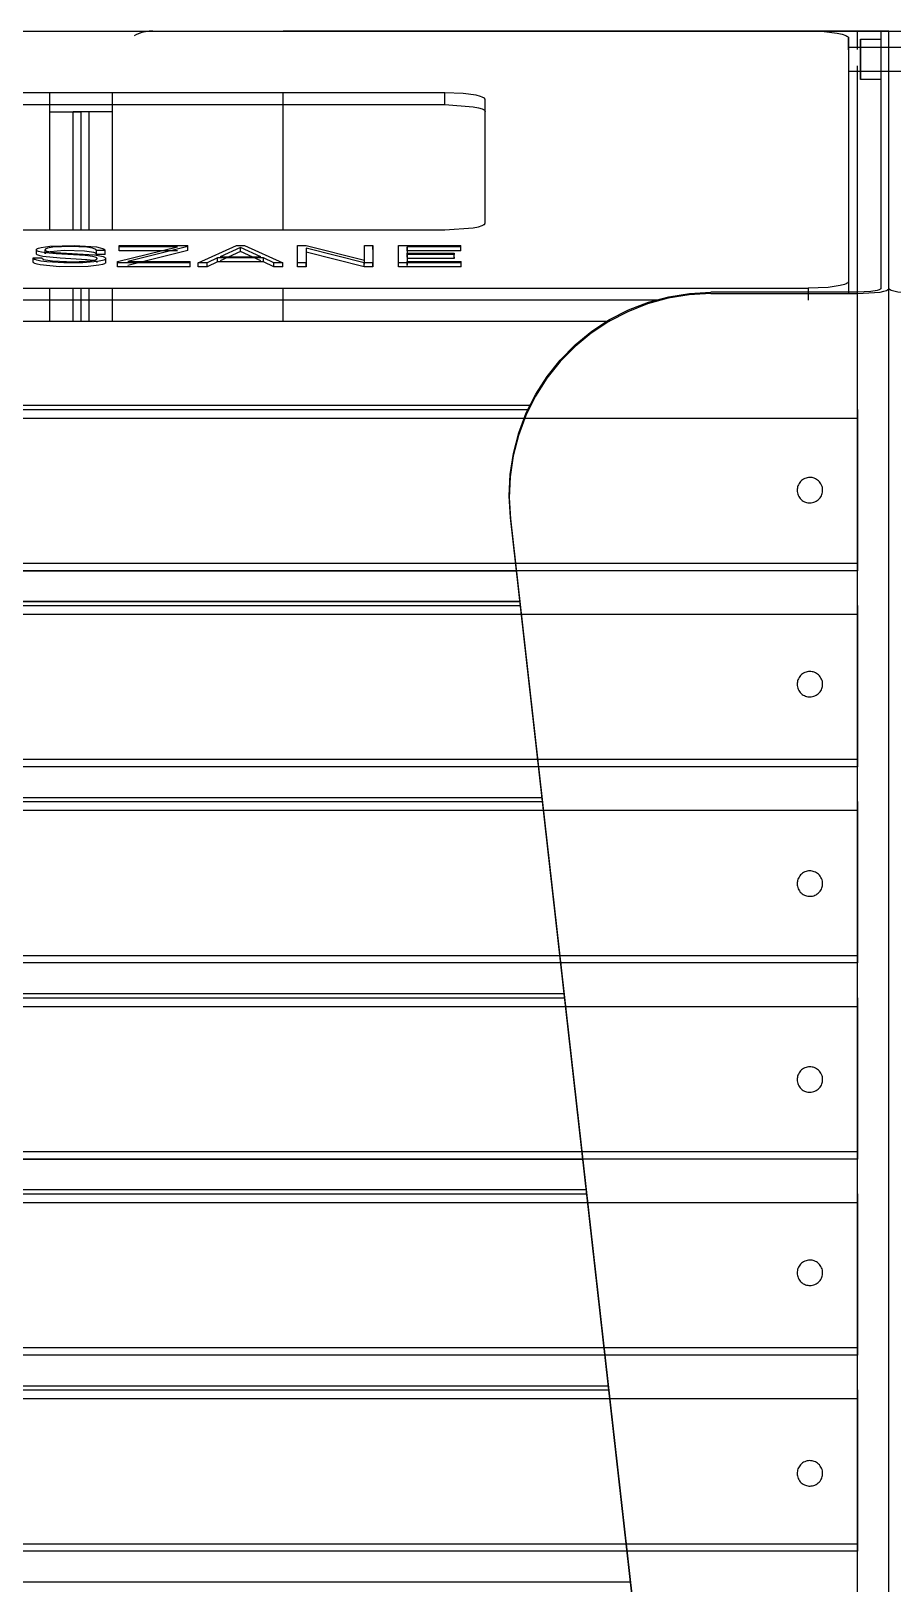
# Model space of a CAD drawing. Header units: millimetres. Extents: x 10366 to 28454, y 24552 to 29702.
# Drawn here: x 22722.1 to 22935.5, y 27901.2 to 28285.5 of the extents above; entities that cross this region are included whole.
import ezdxf

# ---------------------------------------------------------------- set-up
doc = ezdxf.new("R2010")
doc.units = ezdxf.units.MM
doc.header["$LTSCALE"] = 3
doc.layers.add('DomyÅ›lny', color=7, linetype='Continuous')

msp = doc.modelspace()

# ---------------------------------------------------------------- linework, layer by layer
at = {"layer": 'DomyÅ›lny'}
for p, q in [((22554.54, 28285.47), (22914.54, 28285.47)), ((22926.78, 28285.47), (22784.54, 28285.47)), ((22914.42, 28285.47), (22926.78, 28285.47)), ((22924.54, 28283.78), (22924.54, 28223.52)), ((22924.54, 28280.82), (22924.54, 28283.78)), ((22926.78, 28280.92), (22926.78, 28285.47)), ((22927.54, 28283.47), (22932.54, 28283.47)), ((22932.54, 28285.47), (22934.54, 28285.47)), ((22932.54, 28285.47), (22932.54, 28221.82)), ((22934.54, 28221.82), (22934.54, 28285.47)), ((22934.54, 28285.47), (22936.54, 28285.47)), ((22934.54, 28221.82), (22934.54, 28285.47)), ((22924.54, 28281.47), (22934.54, 28281.47)), ((22927.54, 28281.47), (22932.54, 28281.47)), ((22934.54, 28281.47), (22944.54, 28281.47)), ((22934.54, 28275.47), (22924.54, 28275.47)), ((22926.78, 28220.5), (22926.78, 28276.83)), ((22932.54, 28275.47), (22927.54, 28275.47)), ((22944.54, 28275.47), (22934.54, 28275.47)), ((22932.54, 28273.47), (22927.54, 28273.47)), ((22824.54, 28270.22), (22644.54, 28270.22)), ((22726.78, 28265.47), (22726.78, 28270.22)), ((22726.78, 28265.47), (22726.78, 28270.22)), ((22742.3, 28265.47), (22742.3, 28270.22)), ((22742.3, 28265.47), (22742.3, 28270.22)), ((22784.54, 28236.26), (22784.54, 28270.22)), ((22824.54, 28267.26), (22824.54, 28270.22)), ((22834.54, 28237.96), (22834.54, 28268.52)), ((22644.54, 28267.26), (22824.54, 28267.26)), ((22726.78, 28236.26), (22726.78, 28265.47)), ((22734.54, 28265.47), (22732.54, 28265.47)), ((22732.54, 28236.26), (22732.54, 28265.47)), ((22734.54, 28236.26), (22734.54, 28265.47)), ((22736.54, 28265.47), (22734.54, 28265.47)), ((22734.54, 28236.26), (22734.54, 28265.47)), ((22736.54, 28236.26), (22736.54, 28265.47)), ((22742.3, 28236.26), (22742.3, 28265.47)), ((22644.54, 28236.26), (22824.54, 28236.26)), ((22722.67, 28229.37), (22724.78, 28229.37)), ((22722.67, 28228.38), (22722.67, 28229.37)), ((22723.46, 28230.37), (22723.46, 28231.36)), ((22725.59, 28230.37), (22725.59, 28231.36)), ((22740.44, 28231.18), (22738.31, 28231.18)), ((22738.31, 28230.2), (22738.31, 28231.18)), ((22740.44, 28230.2), (22738.31, 28230.2)), ((22740.44, 28230.2), (22740.44, 28231.18)), ((22743.53, 28228.43), (22758.36, 28232.08)), ((22743.98, 28232.39), (22760.97, 28232.39)), ((22743.98, 28231.4), (22743.98, 28232.39)), ((22758.36, 28232.08), (22743.98, 28232.08)), ((22743.98, 28231.1), (22743.98, 28232.08)), ((22758.36, 28231.1), (22743.98, 28231.1)), ((22760.97, 28232.13), (22746.09, 28228.46)), ((22760.97, 28231.15), (22746.09, 28227.47)), ((22760.97, 28231.4), (22760.97, 28232.39)), ((22760.97, 28231.15), (22760.97, 28232.13)), ((22763.53, 28228.16), (22772.99, 28232.39)), ((22773.99, 28231.95), (22768.98, 28229.65)), ((22773.99, 28230.97), (22768.98, 28228.66)), ((22768.98, 28229.65), (22779, 28229.65)), ((22772.99, 28232.39), (22775, 28232.39)), ((22779, 28229.65), (22773.99, 28231.95)), ((22773.99, 28230.97), (22773.99, 28231.95)), ((22779, 28228.66), (22773.99, 28230.97)), ((22775, 28232.39), (22784.46, 28228.16)), ((22788.14, 28231.4), (22788.14, 28232.39)), ((22788.14, 28232.39), (22790.27, 28232.39)), ((22788.14, 28228.16), (22788.14, 28232.39)), ((22788.14, 28227.17), (22788.14, 28231.4)), ((22790.27, 28232.39), (22804.66, 28228.76)), ((22804.64, 28228.16), (22790.27, 28231.78)), ((22790.27, 28231.78), (22790.27, 28228.16)), ((22804.64, 28227.17), (22790.27, 28230.79)), ((22790.27, 28230.79), (22790.27, 28227.17)), ((22804.66, 28232.39), (22806.75, 28232.39)), ((22804.66, 28228.76), (22804.66, 28232.39)), ((22804.66, 28231.4), (22804.66, 28232.39)), ((22806.75, 28232.39), (22806.75, 28228.16)), ((22806.75, 28231.4), (22806.75, 28232.39)), ((22806.75, 28231.4), (22806.75, 28227.17)), ((22813.1, 28228.16), (22813.1, 28232.39)), ((22813.1, 28232.39), (22828.57, 28232.39)), ((22813.1, 28231.4), (22813.1, 28232.39)), ((22813.1, 28227.17), (22813.1, 28231.4)), ((22815.22, 28231.1), (22815.22, 28232.08)), ((22828.57, 28232.08), (22815.22, 28232.08)), ((22815.22, 28232.08), (22815.22, 28230.49)), ((22828.57, 28231.1), (22815.22, 28231.1)), ((22815.22, 28230.49), (22826.91, 28230.49)), ((22815.22, 28229.5), (22815.22, 28230.49)), ((22826.91, 28230.18), (22815.22, 28230.18)), ((22815.22, 28230.18), (22815.22, 28228.46)), ((22826.91, 28230.49), (22826.91, 28230.18)), ((22826.91, 28229.5), (22826.91, 28230.49)), ((22826.91, 28229.2), (22826.91, 28230.18)), ((22826.91, 28229.5), (22826.91, 28229.2)), ((22828.57, 28231.4), (22828.57, 28232.39)), ((22828.57, 28231.1), (22828.57, 28232.08)), ((22740.59, 28229.2), (22740.59, 28228.22)), ((22743.53, 28227.44), (22743.53, 28228.43)), ((22761.52, 28228.16), (22743.53, 28228.16)), ((22743.53, 28227.17), (22743.53, 28228.16)), ((22761.52, 28227.17), (22743.53, 28227.17)), ((22746.09, 28228.46), (22761.52, 28228.46)), ((22761.52, 28227.47), (22761.52, 28228.46)), ((22761.52, 28227.17), (22761.52, 28228.16)), ((22765.75, 28228.16), (22763.53, 28228.16)), ((22763.53, 28227.17), (22763.53, 28228.16)), ((22765.75, 28227.17), (22763.53, 28227.17)), ((22768.32, 28229.34), (22765.75, 28228.16)), ((22768.32, 28228.36), (22765.75, 28227.17)), ((22765.75, 28227.17), (22765.75, 28228.16)), ((22779.67, 28229.34), (22768.32, 28229.34)), ((22768.32, 28228.36), (22768.32, 28229.34)), ((22779.67, 28228.36), (22768.32, 28228.36)), ((22782.27, 28228.16), (22779.67, 28229.34)), ((22779.67, 28228.36), (22779.67, 28229.34)), ((22782.27, 28227.17), (22779.67, 28228.36)), ((22784.46, 28228.16), (22782.27, 28228.16)), ((22782.27, 28227.17), (22782.27, 28228.16)), ((22784.46, 28227.17), (22782.27, 28227.17)), ((22784.46, 28227.17), (22784.46, 28228.16)), ((22790.27, 28228.16), (22788.14, 28228.16)), ((22788.14, 28227.17), (22788.14, 28228.16)), ((22790.27, 28227.17), (22788.14, 28227.17)), ((22790.27, 28227.17), (22790.27, 28228.16)), ((22806.75, 28228.16), (22804.64, 28228.16)), ((22804.64, 28227.17), (22804.64, 28228.16)), ((22806.75, 28227.17), (22804.64, 28227.17)), ((22804.66, 28227.78), (22804.66, 28228.76)), ((22806.75, 28227.17), (22806.75, 28228.16)), ((22828.66, 28228.16), (22813.1, 28228.16)), ((22813.1, 28227.17), (22813.1, 28228.16)), ((22828.66, 28227.17), (22813.1, 28227.17)), ((22826.91, 28229.2), (22815.22, 28229.2)), ((22815.22, 28229.2), (22815.22, 28227.47)), ((22815.22, 28228.46), (22828.66, 28228.46)), ((22815.22, 28227.47), (22815.22, 28228.46)), ((22828.66, 28227.47), (22828.66, 28228.46)), ((22828.66, 28227.17), (22828.66, 28228.16)), ((22554.54, 28221.82), (22914.54, 28221.82)), ((22726.78, 28213.71), (22726.78, 28221.82)), ((22732.54, 28213.71), (22732.54, 28221.82)), ((22734.54, 28213.71), (22734.54, 28221.82)), ((22734.54, 28213.71), (22734.54, 28221.82)), ((22736.54, 28213.71), (22736.54, 28221.82)), ((22742.3, 28213.71), (22742.3, 28221.82)), ((22784.54, 28213.71), (22784.54, 28221.82)), ((22914.54, 28221.82), (22914.54, 28218.86)), ((22924.54, 28223.52), (22924.54, 28220.56)), ((22934.54, 27511.71), (22934.54, 28221.82)), ((22934.54, 27511.71), (22934.54, 28221.82)), ((22877.8, 28218.86), (22588.25, 28218.86)), ((22926.78, 28220.84), (22890.41, 28220.84)), ((22890.45, 28220.5), (22926.78, 28220.5)), ((22926.78, 27511.71), (22926.78, 28220.5)), ((22603.73, 28213.71), (22865.34, 28213.71)), ((22603.73, 28213.71), (22865.34, 28213.71)), ((22623.23, 28192.89), (22845.84, 28192.89)), ((22623.24, 28192.88), (22845.84, 28192.88)), ((22623.74, 28191.85), (22845.34, 28191.85)), ((22542.29, 28189.72), (22926.78, 28189.72)), ((22926.78, 28189.72), (22926.78, 28153.8)), ((22913.54, 27520.59), (22840.82, 28165.12)), ((22840.86, 28164.78), (22913.54, 27520.59)), ((22542.29, 28153.8), (22926.78, 28153.8)), ((22926.78, 28151.93), (22542.29, 28151.93)), ((22626.76, 28151.93), (22842.31, 28151.93)), ((22542.29, 28141.2), (22926.78, 28141.2)), ((22625.79, 28143.33), (22843.28, 28143.33)), ((22625.91, 28144.37), (22843.16, 28144.37)), ((22625.91, 28144.36), (22843.17, 28144.36)), ((22926.78, 28141.2), (22926.78, 28105.28)), ((22542.29, 28105.28), (22926.78, 28105.28)), ((22926.78, 28103.41), (22542.29, 28103.41)), ((22620.44, 28095.85), (22848.64, 28095.85)), ((22620.44, 28095.84), (22848.64, 28095.84)), ((22542.29, 28092.68), (22926.78, 28092.68)), ((22620.32, 28094.81), (22848.76, 28094.81)), ((22926.78, 28092.68), (22926.78, 28056.76)), ((22542.29, 28056.76), (22926.78, 28056.76)), ((22926.78, 28054.89), (22542.29, 28054.89)), ((22614.85, 28046.29), (22854.23, 28046.29)), ((22614.96, 28047.33), (22854.11, 28047.33)), ((22614.96, 28047.32), (22854.11, 28047.32)), ((22542.29, 28044.16), (22926.78, 28044.16)), ((22926.78, 28044.16), (22926.78, 28008.24)), ((22542.29, 28008.24), (22926.78, 28008.24)), ((22926.78, 28006.37), (22542.29, 28006.37)), ((22610.34, 28006.37), (22858.73, 28006.37)), ((22542.29, 27995.64), (22926.78, 27995.64)), ((22609.37, 27997.77), (22859.7, 27997.77)), ((22609.49, 27998.81), (22859.59, 27998.81)), ((22609.49, 27998.8), (22859.59, 27998.8)), ((22926.78, 27995.64), (22926.78, 27959.72)), ((22542.29, 27959.72), (22926.78, 27959.72)), ((22926.78, 27957.85), (22542.29, 27957.85)), ((22603.9, 27949.25), (22865.18, 27949.25)), ((22604.01, 27950.28), (22865.06, 27950.28)), ((22604.02, 27950.28), (22865.06, 27950.28)), ((22542.29, 27947.12), (22926.78, 27947.12)), ((22926.78, 27947.12), (22926.78, 27911.2)), ((22542.29, 27911.2), (22926.78, 27911.2)), ((22926.78, 27909.33), (22542.29, 27909.33)), ((22598.54, 27901.76), (22870.53, 27901.76)), ((22598.54, 27901.76), (22870.53, 27901.76))]:
    msp.add_line(p, q, dxfattribs=at)
for points in [[(22914.54, 28285.47, 0), (22918.49, 28285.33, 0), (22921.75, 28284.95, 0), (22922.96, 28284.69, 0), (22923.84, 28284.4, 0), (22924.15, 28284.24, 0), (22924.27, 28284.16, 0), (22924.37, 28284.08, 0), (22924.45, 28284.01, 0), (22924.48, 28283.97, 0), (22924.5, 28283.93, 0), (22924.52, 28283.89, 0), (22924.53, 28283.86, 0), (22924.54, 28283.82, 0), (22924.54, 28283.78, 0)], [(22934.54, 28285.47, 0), (22934.54, 28285.47, 0), (22934.54, 28285.47, 0), (22934.54, 28285.47, 0), (22934.54, 28285.47, 0), (22934.54, 28285.47, 0), (22934.54, 28285.47, 0), (22934.54, 28285.47, 0), (22934.54, 28285.47, 0), (22934.54, 28285.47, 0), (22934.53, 28285.47, 0), (22934.52, 28285.47, 0), (22934.48, 28285.47, 0), (22933.96, 28285.47, 0), (22931.57, 28285.47, 0), (22926.78, 28285.47, 0)], [(22926.78, 28285.47, 0), (22932.54, 28285.47, 0)], [(22932.54, 28283.47, 0), (22932.54, 28283.47, 0), (22932.54, 28283.47, 0), (22932.54, 28283.47, 0), (22932.54, 28283.47, 0), (22932.54, 28283.47, 0), (22932.54, 28283.47, 0), (22932.54, 28283.47, 0), (22932.54, 28283.47, 0), (22932.54, 28283.47, 0), (22932.54, 28283.47, 0), (22932.54, 28283.47, 0), (22932.54, 28283.46, 0), (22932.54, 28283.44, 0), (22932.54, 28283.33, 0), (22932.54, 28282.86, 0), (22932.54, 28278.59, 0), (22932.54, 28274.99, 0), (22932.54, 28273.84, 0), (22932.54, 28273.56, 0), (22932.54, 28273.49, 0), (22932.54, 28273.48, 0), (22932.54, 28273.47, 0), (22932.54, 28273.47, 0), (22932.54, 28273.47, 0), (22932.54, 28273.47, 0), (22932.54, 28273.47, 0), (22932.54, 28273.47, 0), (22932.54, 28273.47, 0), (22932.54, 28273.47, 0), (22932.54, 28273.47, 0), (22932.54, 28273.47, 0), (22932.54, 28273.47, 0), (22932.54, 28273.47, 0)], [(22934.54, 28285.47, 0), (22934.54, 28285.47, 0), (22934.54, 28285.47, 0), (22934.54, 28285.47, 0), (22934.54, 28285.47, 0), (22934.54, 28285.47, 0), (22934.54, 28285.47, 0), (22934.54, 28285.47, 0), (22934.54, 28285.47, 0), (22934.54, 28285.47, 0), (22934.54, 28285.47, 0), (22934.55, 28285.47, 0), (22934.6, 28285.47, 0), (22935.11, 28285.47, 0), (22937.5, 28285.47, 0), (22942.3, 28285.47, 0)], [(22927.54, 28281.47, 0), (22927.54, 28281.47, 0), (22927.54, 28281.47, 0), (22927.54, 28281.47, 0), (22927.54, 28281.47, 0), (22927.54, 28281.47, 0), (22927.54, 28281.47, 0), (22927.54, 28281.47, 0), (22927.54, 28281.47, 0), (22927.54, 28281.47, 0), (22927.54, 28281.47, 0), (22927.54, 28281.47, 0), (22927.54, 28281.45, 0), (22927.54, 28281.38, 0), (22927.54, 28281.1, 0), (22927.54, 28275.47, 0)], [(22834.54, 28268.52, 0), (22834.54, 28268.56, 0), (22834.53, 28268.6, 0), (22834.51, 28268.63, 0), (22834.5, 28268.67, 0), (22834.47, 28268.71, 0), (22834.45, 28268.75, 0), (22834.37, 28268.83, 0), (22834.27, 28268.91, 0), (22834.15, 28268.99, 0), (22833.84, 28269.15, 0), (22833.42, 28269.3, 0), (22832.3, 28269.59, 0), (22829.13, 28270.03, 0), (22824.54, 28270.22, 0)], [(22726.78, 28265.47, 0), (22734.54, 28265.47, 0)], [(22726.78, 28265.47, 0), (22732.54, 28265.47, 0)], [(22742.3, 28265.47, 0), (22734.54, 28265.47, 0)], [(22742.3, 28265.47, 0), (22736.54, 28265.47, 0)], [(22824.54, 28267.26, 0), (22831.61, 28266.76, 0), (22832.91, 28266.49, 0), (22833.84, 28266.19, 0), (22834.15, 28266.03, 0), (22834.27, 28265.95, 0), (22834.37, 28265.87, 0), (22834.45, 28265.79, 0), (22834.47, 28265.76, 0), (22834.5, 28265.72, 0), (22834.51, 28265.68, 0), (22834.53, 28265.64, 0), (22834.54, 28265.6, 0), (22834.54, 28265.56, 0)], [(22824.54, 28236.26, 0), (22831.61, 28236.76, 0), (22832.91, 28237.03, 0), (22833.84, 28237.34, 0), (22834.15, 28237.49, 0), (22834.27, 28237.57, 0), (22834.37, 28237.65, 0), (22834.45, 28237.73, 0), (22834.47, 28237.77, 0), (22834.5, 28237.81, 0), (22834.51, 28237.85, 0), (22834.53, 28237.89, 0), (22834.54, 28237.92, 0), (22834.54, 28237.96, 0)], [(22738.31, 28231.18, 0), (22738.31, 28231.2, 0), (22738.3, 28231.23, 0), (22738.3, 28231.25, 0), (22738.29, 28231.27, 0), (22738.28, 28231.29, 0), (22738.25, 28231.33, 0), (22738.21, 28231.38, 0), (22738.17, 28231.42, 0), (22738.11, 28231.46, 0), (22737.97, 28231.53, 0), (22737.79, 28231.6, 0), (22737.32, 28231.74, 0), (22735.94, 28231.96, 0), (22731.86, 28232.14, 0), (22727.56, 28231.96, 0), (22726.24, 28231.74, 0), (22726.02, 28231.68, 0), (22725.84, 28231.61, 0), (22725.71, 28231.54, 0), (22725.66, 28231.5, 0), (22725.63, 28231.47, 0), (22725.61, 28231.45, 0), (22725.6, 28231.43, 0), (22725.59, 28231.41, 0), (22725.59, 28231.39, 0), (22725.59, 28231.37, 0), (22725.59, 28231.35, 0), (22725.59, 28231.33, 0), (22725.6, 28231.31, 0), (22725.6, 28231.29, 0), (22725.62, 28231.27, 0), (22725.63, 28231.25, 0), (22725.65, 28231.24, 0), (22725.69, 28231.2, 0), (22725.74, 28231.17, 0), (22725.88, 28231.1, 0), (22726.07, 28231.04, 0), (22726.57, 28230.92, 0), (22728.14, 28230.72, 0), (22737.83, 28230.07, 0), (22739.12, 28229.88, 0), (22740.01, 28229.66, 0), (22740.31, 28229.54, 0), (22740.42, 28229.47, 0), (22740.5, 28229.4, 0), (22740.53, 28229.37, 0), (22740.55, 28229.33, 0), (22740.57, 28229.29, 0), (22740.59, 28229.26, 0), (22740.59, 28229.22, 0), (22740.59, 28229.2, 0), (22740.59, 28229.18, 0), (22740.59, 28229.16, 0), (22740.58, 28229.14, 0), (22740.58, 28229.12, 0), (22740.56, 28229.08, 0), (22740.53, 28229.04, 0), (22740.49, 28229, 0), (22740.44, 28228.96, 0), (22740.33, 28228.89, 0), (22740.18, 28228.82, 0), (22739.79, 28228.69, 0), (22738.61, 28228.45, 0), (22734.98, 28228.15, 0), (22730.25, 28228.12, 0), (22726.06, 28228.35, 0), (22724.59, 28228.54, 0), (22723.53, 28228.78, 0), (22723.15, 28228.92, 0), (22723, 28228.99, 0), (22722.88, 28229.06, 0), (22722.79, 28229.13, 0), (22722.75, 28229.17, 0), (22722.72, 28229.21, 0), (22722.7, 28229.25, 0), (22722.68, 28229.29, 0), (22722.67, 28229.32, 0), (22722.67, 28229.37, 0)], [(22738.46, 28229.2, 0), (22738.46, 28229.22, 0), (22738.46, 28229.24, 0), (22738.45, 28229.27, 0), (22738.44, 28229.29, 0), (22738.42, 28229.31, 0), (22738.4, 28229.34, 0), (22738.35, 28229.38, 0), (22738.29, 28229.42, 0), (22738.21, 28229.46, 0), (22738.01, 28229.54, 0), (22737.45, 28229.68, 0), (22735.51, 28229.91, 0), (22728.33, 28230.33, 0), (22725.78, 28230.57, 0), (22724.74, 28230.74, 0), (22724.01, 28230.93, 0), (22723.76, 28231.03, 0), (22723.66, 28231.09, 0), (22723.58, 28231.14, 0), (22723.52, 28231.2, 0), (22723.5, 28231.23, 0), (22723.48, 28231.26, 0), (22723.47, 28231.29, 0), (22723.46, 28231.32, 0), (22723.46, 28231.35, 0), (22723.46, 28231.38, 0), (22723.46, 28231.41, 0), (22723.47, 28231.43, 0), (22723.49, 28231.46, 0), (22723.51, 28231.49, 0), (22723.53, 28231.52, 0), (22723.58, 28231.57, 0), (22723.66, 28231.62, 0), (22723.75, 28231.67, 0), (22723.98, 28231.77, 0), (22724.65, 28231.95, 0), (22726.77, 28232.25, 0), (22732.88, 28232.44, 0), (22738.31, 28232.05, 0), (22739.22, 28231.87, 0), (22739.9, 28231.65, 0), (22740.13, 28231.54, 0), (22740.23, 28231.49, 0), (22740.3, 28231.43, 0), (22740.36, 28231.37, 0), (22740.39, 28231.34, 0), (22740.4, 28231.31, 0), (22740.42, 28231.28, 0), (22740.43, 28231.24, 0), (22740.44, 28231.21, 0), (22740.44, 28231.18, 0)], [(22738.46, 28228.21, 0), (22738.46, 28228.23, 0), (22738.46, 28228.26, 0), (22738.45, 28228.28, 0), (22738.44, 28228.3, 0), (22738.43, 28228.32, 0), (22738.41, 28228.34, 0), (22738.37, 28228.38, 0), (22738.31, 28228.42, 0), (22738.24, 28228.46, 0), (22738.07, 28228.54, 0), (22737.59, 28228.67, 0), (22735.95, 28228.89, 0), (22729.36, 28229.28, 0), (22725.07, 28229.69, 0), (22724.37, 28229.84, 0), (22723.86, 28230, 0), (22723.68, 28230.09, 0), (22723.61, 28230.13, 0), (22723.56, 28230.18, 0), (22723.51, 28230.23, 0), (22723.5, 28230.25, 0), (22723.48, 28230.27, 0), (22723.47, 28230.3, 0), (22723.46, 28230.32, 0), (22723.46, 28230.35, 0), (22723.46, 28230.37, 0)], [(22724.78, 28229.37, 0), (22724.78, 28229.34, 0), (22724.79, 28229.31, 0), (22724.79, 28229.29, 0), (22724.81, 28229.26, 0), (22724.82, 28229.24, 0), (22724.84, 28229.21, 0), (22724.89, 28229.17, 0), (22724.95, 28229.12, 0), (22725.02, 28229.08, 0), (22725.21, 28228.99, 0), (22725.74, 28228.83, 0), (22727.44, 28228.58, 0), (22732.64, 28228.4, 0), (22736.89, 28228.64, 0), (22737.58, 28228.76, 0), (22738.07, 28228.89, 0), (22738.24, 28228.96, 0), (22738.31, 28229, 0), (22738.37, 28229.03, 0), (22738.41, 28229.07, 0), (22738.43, 28229.09, 0), (22738.44, 28229.11, 0), (22738.45, 28229.13, 0), (22738.46, 28229.15, 0), (22738.46, 28229.18, 0), (22738.46, 28229.2, 0)], [(22738.31, 28230.2, 0), (22738.31, 28230.22, 0), (22738.3, 28230.25, 0), (22738.3, 28230.27, 0), (22738.28, 28230.3, 0), (22738.27, 28230.32, 0), (22738.25, 28230.35, 0), (22738.21, 28230.39, 0), (22738.15, 28230.44, 0), (22738.09, 28230.48, 0), (22737.91, 28230.57, 0), (22737.69, 28230.65, 0), (22737.1, 28230.8, 0), (22735.37, 28231.03, 0), (22730.31, 28231.14, 0), (22726.84, 28230.87, 0), (22726.29, 28230.77, 0), (22725.9, 28230.65, 0), (22725.76, 28230.58, 0), (22725.71, 28230.55, 0), (22725.66, 28230.52, 0), (22725.63, 28230.48, 0), (22725.62, 28230.46, 0), (22725.61, 28230.45, 0), (22725.6, 28230.43, 0), (22725.59, 28230.41, 0), (22725.59, 28230.39, 0), (22725.59, 28230.37, 0)], [(22740.59, 28228.22, 0), (22740.59, 28228.18, 0), (22740.58, 28228.15, 0), (22740.57, 28228.12, 0), (22740.55, 28228.09, 0), (22740.53, 28228.06, 0), (22740.5, 28228.03, 0), (22740.43, 28227.97, 0), (22740.34, 28227.91, 0), (22740.1, 28227.8, 0), (22739.79, 28227.7, 0), (22738.91, 28227.51, 0), (22736.31, 28227.23, 0), (22729.18, 28227.16, 0), (22724.36, 28227.6, 0), (22723.62, 28227.77, 0), (22723.09, 28227.96, 0), (22722.91, 28228.06, 0), (22722.83, 28228.11, 0), (22722.77, 28228.16, 0), (22722.73, 28228.21, 0), (22722.71, 28228.24, 0), (22722.69, 28228.27, 0), (22722.68, 28228.3, 0), (22722.67, 28228.32, 0), (22722.67, 28228.35, 0), (22722.67, 28228.38, 0)], [(22924.54, 28223.52, 0), (22924.53, 28223.47, 0), (22924.52, 28223.43, 0), (22924.51, 28223.39, 0), (22924.48, 28223.34, 0), (22924.45, 28223.3, 0), (22924.42, 28223.26, 0), (22924.33, 28223.17, 0), (22924.22, 28223.09, 0), (22923.91, 28222.93, 0), (22923.52, 28222.77, 0), (22922.47, 28222.48, 0), (22919.53, 28222.05, 0), (22914.54, 28221.82, 0)], [(22926.78, 28220.5, 0), (22932.34, 28220.9, 0), (22933.28, 28221.1, 0), (22933.97, 28221.32, 0), (22934.22, 28221.44, 0), (22934.32, 28221.51, 0), (22934.39, 28221.57, 0), (22934.46, 28221.63, 0), (22934.48, 28221.66, 0), (22934.5, 28221.69, 0), (22934.52, 28221.72, 0), (22934.53, 28221.76, 0), (22934.54, 28221.79, 0), (22934.54, 28221.82, 0)], [(22932.54, 28221.82, 0), (22932.54, 28221.8, 0), (22932.53, 28221.77, 0), (22932.52, 28221.75, 0), (22932.51, 28221.72, 0), (22932.49, 28221.69, 0), (22932.44, 28221.64, 0), (22932.39, 28221.6, 0), (22932.31, 28221.55, 0), (22932.12, 28221.46, 0), (22931.6, 28221.28, 0), (22930.03, 28221.01, 0), (22926.78, 28220.84, 0)], [(22942.3, 28220.5, 0), (22936.73, 28220.9, 0), (22935.79, 28221.1, 0), (22935.1, 28221.32, 0), (22934.86, 28221.44, 0), (22934.76, 28221.51, 0), (22934.68, 28221.57, 0), (22934.62, 28221.63, 0), (22934.59, 28221.66, 0), (22934.57, 28221.69, 0), (22934.56, 28221.72, 0), (22934.55, 28221.76, 0), (22934.54, 28221.79, 0), (22934.54, 28221.82, 0)], [(22840.82, 28165.12, 0), (22840.51, 28170.45, 0), (22840.75, 28175.74, 0), (22841.55, 28180.98, 0), (22842.89, 28186.06, 0), (22844.74, 28190.97, 0), (22847.08, 28195.62, 0), (22849.89, 28200.01, 0), (22853.13, 28204.07, 0), (22856.85, 28207.83, 0), (22860.96, 28211.2, 0), (22865.38, 28214.09, 0), (22870.08, 28216.5, 0), (22874.97, 28218.39, 0), (22880.02, 28219.74, 0), (22885.17, 28220.56, 0), (22890.41, 28220.84, 0)], [(22890.45, 28220.5, 0), (22885.11, 28220.21, 0), (22879.87, 28219.36, 0), (22874.75, 28217.96, 0), (22869.85, 28216.04, 0), (22865.19, 28213.62, 0), (22860.84, 28210.75, 0), (22856.82, 28207.43, 0), (22853.17, 28203.73, 0), (22849.87, 28199.59, 0), (22847.02, 28195.11, 0), (22844.67, 28190.38, 0), (22842.84, 28185.44, 0), (22841.54, 28180.37, 0), (22840.77, 28175.21, 0), (22840.55, 28170.01, 0), (22840.86, 28164.78, 0)], [(22926.78, 28191.85, 0), (22926.78, 28191.82, 0), (22926.78, 28191.72, 0), (22926.78, 28191.29, 0), (22926.78, 28189.72, 0)], [(22926.78, 28153.8, 0), (22926.78, 28152.41, 0), (22926.78, 28152.03, 0), (22926.78, 28151.94, 0), (22926.78, 28151.93, 0), (22926.78, 28151.93, 0), (22926.78, 28151.93, 0), (22926.78, 28151.93, 0), (22926.78, 28151.93, 0), (22926.78, 28151.93, 0), (22926.78, 28151.93, 0), (22926.78, 28151.93, 0), (22926.78, 28151.93, 0), (22926.78, 28151.93, 0), (22926.78, 28151.93, 0), (22926.78, 28151.93, 0), (22926.78, 28151.93, 0), (22926.78, 28151.93, 0), (22926.78, 28151.93, 0), (22926.78, 28151.93, 0), (22926.78, 28151.93, 0), (22926.78, 28151.93, 0), (22926.78, 28151.93, 0)], [(22926.78, 28143.33, 0), (22926.78, 28143.3, 0), (22926.78, 28143.2, 0), (22926.78, 28142.77, 0), (22926.78, 28141.2, 0)], [(22926.78, 28105.28, 0), (22926.78, 28103.89, 0), (22926.78, 28103.51, 0), (22926.78, 28103.42, 0), (22926.78, 28103.41, 0), (22926.78, 28103.41, 0), (22926.78, 28103.41, 0), (22926.78, 28103.41, 0), (22926.78, 28103.41, 0), (22926.78, 28103.41, 0), (22926.78, 28103.41, 0), (22926.78, 28103.41, 0), (22926.78, 28103.41, 0), (22926.78, 28103.41, 0), (22926.78, 28103.41, 0), (22926.78, 28103.41, 0), (22926.78, 28103.41, 0), (22926.78, 28103.41, 0), (22926.78, 28103.41, 0), (22926.78, 28103.41, 0), (22926.78, 28103.41, 0), (22926.78, 28103.41, 0), (22926.78, 28103.41, 0)], [(22926.78, 28094.81, 0), (22926.78, 28094.78, 0), (22926.78, 28094.68, 0), (22926.78, 28094.25, 0), (22926.78, 28092.68, 0)], [(22926.78, 28056.76, 0), (22926.78, 28055.37, 0), (22926.78, 28054.99, 0), (22926.78, 28054.9, 0), (22926.78, 28054.89, 0), (22926.78, 28054.89, 0), (22926.78, 28054.89, 0), (22926.78, 28054.89, 0), (22926.78, 28054.89, 0), (22926.78, 28054.89, 0), (22926.78, 28054.89, 0), (22926.78, 28054.89, 0), (22926.78, 28054.89, 0), (22926.78, 28054.89, 0), (22926.78, 28054.89, 0), (22926.78, 28054.89, 0), (22926.78, 28054.89, 0), (22926.78, 28054.89, 0), (22926.78, 28054.89, 0), (22926.78, 28054.89, 0), (22926.78, 28054.89, 0), (22926.78, 28054.89, 0), (22926.78, 28054.89, 0)], [(22926.78, 28046.29, 0), (22926.78, 28046.26, 0), (22926.78, 28046.16, 0), (22926.78, 28045.73, 0), (22926.78, 28044.16, 0)], [(22926.78, 28008.24, 0), (22926.78, 28006.85, 0), (22926.78, 28006.47, 0), (22926.78, 28006.38, 0), (22926.78, 28006.37, 0), (22926.78, 28006.37, 0), (22926.78, 28006.37, 0), (22926.78, 28006.37, 0), (22926.78, 28006.37, 0), (22926.78, 28006.37, 0), (22926.78, 28006.37, 0), (22926.78, 28006.37, 0), (22926.78, 28006.37, 0), (22926.78, 28006.37, 0), (22926.78, 28006.37, 0), (22926.78, 28006.37, 0), (22926.78, 28006.37, 0), (22926.78, 28006.37, 0), (22926.78, 28006.37, 0), (22926.78, 28006.37, 0), (22926.78, 28006.37, 0), (22926.78, 28006.37, 0), (22926.78, 28006.37, 0)], [(22926.78, 27997.77, 0), (22926.78, 27997.74, 0), (22926.78, 27997.64, 0), (22926.78, 27997.21, 0), (22926.78, 27995.64, 0)], [(22926.78, 27959.72, 0), (22926.78, 27958.33, 0), (22926.78, 27957.95, 0), (22926.78, 27957.86, 0), (22926.78, 27957.85, 0), (22926.78, 27957.85, 0), (22926.78, 27957.85, 0), (22926.78, 27957.85, 0), (22926.78, 27957.85, 0), (22926.78, 27957.85, 0), (22926.78, 27957.85, 0), (22926.78, 27957.85, 0), (22926.78, 27957.85, 0), (22926.78, 27957.85, 0), (22926.78, 27957.85, 0), (22926.78, 27957.85, 0), (22926.78, 27957.85, 0), (22926.78, 27957.85, 0), (22926.78, 27957.85, 0), (22926.78, 27957.85, 0), (22926.78, 27957.85, 0), (22926.78, 27957.85, 0), (22926.78, 27957.85, 0)], [(22926.78, 27949.25, 0), (22926.78, 27949.22, 0), (22926.78, 27949.12, 0), (22926.78, 27948.69, 0), (22926.78, 27947.12, 0)], [(22926.78, 27911.2, 0), (22926.78, 27909.81, 0), (22926.78, 27909.43, 0), (22926.78, 27909.34, 0), (22926.78, 27909.33, 0), (22926.78, 27909.33, 0), (22926.78, 27909.33, 0), (22926.78, 27909.33, 0), (22926.78, 27909.33, 0), (22926.78, 27909.33, 0), (22926.78, 27909.33, 0), (22926.78, 27909.33, 0), (22926.78, 27909.33, 0), (22926.78, 27909.33, 0), (22926.78, 27909.33, 0), (22926.78, 27909.33, 0), (22926.78, 27909.33, 0), (22926.78, 27909.33, 0), (22926.78, 27909.33, 0), (22926.78, 27909.33, 0), (22926.78, 27909.33, 0), (22926.78, 27909.33, 0), (22926.78, 27909.33, 0)]]:
    msp.add_polyline3d(points, dxfattribs=at)
for points in [[(22927.54, 28278.47, 0), (22927.54, 28283.47, 0), (22927.54, 28278.47, 0), (22927.54, 28273.47, 0)], [(22918.07, 28171.34, 0), (22918.11, 28171.62, 0), (22918.12, 28171.91, 0), (22918.1, 28172.21, 0), (22918.05, 28172.51, 0), (22917.97, 28172.82, 0), (22917.86, 28173.12, 0), (22917.71, 28173.41, 0), (22917.54, 28173.68, 0), (22917.34, 28173.94, 0), (22917.11, 28174.17, 0), (22916.87, 28174.38, 0), (22916.61, 28174.55, 0), (22916.33, 28174.7, 0), (22916.06, 28174.82, 0), (22915.78, 28174.91, 0), (22915.5, 28174.97, 0), (22915.22, 28175, 0), (22914.93, 28175.01, 0), (22914.63, 28174.99, 0), (22914.32, 28174.94, 0), (22914.01, 28174.86, 0), (22913.71, 28174.75, 0), (22913.42, 28174.61, 0), (22913.15, 28174.43, 0), (22912.89, 28174.23, 0), (22912.66, 28174.01, 0), (22912.45, 28173.76, 0), (22912.28, 28173.5, 0), (22912.13, 28173.23, 0), (22912.01, 28172.95, 0), (22911.92, 28172.67, 0), (22911.86, 28172.4, 0), (22911.83, 28172.12, 0), (22911.82, 28171.82, 0), (22911.84, 28171.52, 0), (22911.89, 28171.22, 0), (22911.97, 28170.92, 0), (22912.08, 28170.62, 0), (22912.22, 28170.33, 0), (22912.4, 28170.05, 0), (22912.6, 28169.8, 0), (22912.82, 28169.56, 0), (22913.07, 28169.36, 0), (22913.33, 28169.18, 0), (22913.6, 28169.03, 0), (22913.88, 28168.92, 0), (22914.16, 28168.83, 0), (22914.44, 28168.77, 0), (22914.72, 28168.73, 0), (22915.01, 28168.72, 0), (22915.31, 28168.74, 0), (22915.62, 28168.79, 0), (22915.92, 28168.87, 0), (22916.22, 28168.98, 0), (22916.51, 28169.13, 0), (22916.79, 28169.3, 0), (22917.04, 28169.5, 0), (22917.28, 28169.73, 0), (22917.48, 28169.97, 0), (22917.66, 28170.23, 0), (22917.81, 28170.5, 0), (22917.92, 28170.78, 0), (22918.01, 28171.06, 0)], [(22918.07, 28123.33, 0), (22918.11, 28123.61, 0), (22918.12, 28123.91, 0), (22918.1, 28124.21, 0), (22918.05, 28124.51, 0), (22917.97, 28124.82, 0), (22917.86, 28125.11, 0), (22917.71, 28125.4, 0), (22917.54, 28125.68, 0), (22917.34, 28125.93, 0), (22917.11, 28126.17, 0), (22916.87, 28126.37, 0), (22916.61, 28126.55, 0), (22916.33, 28126.7, 0), (22916.06, 28126.81, 0), (22915.78, 28126.9, 0), (22915.5, 28126.96, 0), (22915.22, 28127, 0), (22914.93, 28127.01, 0), (22914.63, 28126.99, 0), (22914.32, 28126.94, 0), (22914.01, 28126.86, 0), (22913.71, 28126.75, 0), (22913.42, 28126.6, 0), (22913.15, 28126.43, 0), (22912.89, 28126.23, 0), (22912.66, 28126, 0), (22912.45, 28125.76, 0), (22912.28, 28125.5, 0), (22912.13, 28125.23, 0), (22912.01, 28124.95, 0), (22911.92, 28124.67, 0), (22911.86, 28124.39, 0), (22911.83, 28124.11, 0), (22911.82, 28123.82, 0), (22911.84, 28123.52, 0), (22911.89, 28123.22, 0), (22911.97, 28122.91, 0), (22912.08, 28122.61, 0), (22912.22, 28122.32, 0), (22912.4, 28122.05, 0), (22912.6, 28121.79, 0), (22912.82, 28121.56, 0), (22913.07, 28121.35, 0), (22913.33, 28121.18, 0), (22913.6, 28121.03, 0), (22913.88, 28120.91, 0), (22914.16, 28120.83, 0), (22914.44, 28120.77, 0), (22914.72, 28120.73, 0), (22915.01, 28120.72, 0), (22915.31, 28120.74, 0), (22915.62, 28120.79, 0), (22915.92, 28120.87, 0), (22916.22, 28120.98, 0), (22916.51, 28121.12, 0), (22916.79, 28121.3, 0), (22917.04, 28121.5, 0), (22917.28, 28121.72, 0), (22917.48, 28121.97, 0), (22917.66, 28122.23, 0), (22917.81, 28122.5, 0), (22917.92, 28122.78, 0), (22918.01, 28123.06, 0)], [(22918.07, 28074, 0), (22918.11, 28074.28, 0), (22918.12, 28074.57, 0), (22918.1, 28074.87, 0), (22918.05, 28075.17, 0), (22917.97, 28075.48, 0), (22917.86, 28075.78, 0), (22917.71, 28076.07, 0), (22917.54, 28076.34, 0), (22917.34, 28076.6, 0), (22917.11, 28076.83, 0), (22916.87, 28077.03, 0), (22916.61, 28077.21, 0), (22916.33, 28077.36, 0), (22916.06, 28077.48, 0), (22915.78, 28077.56, 0), (22915.5, 28077.62, 0), (22915.22, 28077.66, 0), (22914.93, 28077.67, 0), (22914.63, 28077.65, 0), (22914.32, 28077.6, 0), (22914.01, 28077.52, 0), (22913.71, 28077.41, 0), (22913.42, 28077.27, 0), (22913.15, 28077.09, 0), (22912.89, 28076.89, 0), (22912.66, 28076.67, 0), (22912.45, 28076.42, 0), (22912.28, 28076.16, 0), (22912.13, 28075.89, 0), (22912.01, 28075.61, 0), (22911.92, 28075.33, 0), (22911.86, 28075.06, 0), (22911.83, 28074.78, 0), (22911.82, 28074.48, 0), (22911.84, 28074.18, 0), (22911.89, 28073.88, 0), (22911.97, 28073.57, 0), (22912.08, 28073.27, 0), (22912.22, 28072.98, 0), (22912.4, 28072.71, 0), (22912.6, 28072.45, 0), (22912.82, 28072.22, 0), (22913.07, 28072.02, 0), (22913.33, 28071.84, 0), (22913.6, 28071.69, 0), (22913.88, 28071.58, 0), (22914.16, 28071.49, 0), (22914.44, 28071.43, 0), (22914.72, 28071.39, 0), (22915.01, 28071.38, 0), (22915.31, 28071.4, 0), (22915.62, 28071.45, 0), (22915.92, 28071.53, 0), (22916.22, 28071.64, 0), (22916.51, 28071.79, 0), (22916.79, 28071.96, 0), (22917.04, 28072.16, 0), (22917.28, 28072.39, 0), (22917.48, 28072.63, 0), (22917.66, 28072.89, 0), (22917.81, 28073.16, 0), (22917.92, 28073.44, 0), (22918.01, 28073.72, 0)], [(22918.07, 28025.52, 0), (22918.11, 28025.8, 0), (22918.12, 28026.09, 0), (22918.1, 28026.39, 0), (22918.05, 28026.69, 0), (22917.97, 28027, 0), (22917.86, 28027.3, 0), (22917.71, 28027.59, 0), (22917.54, 28027.86, 0), (22917.34, 28028.12, 0), (22917.11, 28028.35, 0), (22916.87, 28028.56, 0), (22916.61, 28028.73, 0), (22916.33, 28028.88, 0), (22916.06, 28029, 0), (22915.78, 28029.09, 0), (22915.5, 28029.15, 0), (22915.22, 28029.18, 0), (22914.93, 28029.19, 0), (22914.63, 28029.17, 0), (22914.32, 28029.12, 0), (22914.01, 28029.04, 0), (22913.71, 28028.93, 0), (22913.42, 28028.79, 0), (22913.15, 28028.61, 0), (22912.89, 28028.41, 0), (22912.66, 28028.19, 0), (22912.45, 28027.94, 0), (22912.28, 28027.68, 0), (22912.13, 28027.41, 0), (22912.01, 28027.13, 0), (22911.92, 28026.85, 0), (22911.86, 28026.58, 0), (22911.83, 28026.3, 0), (22911.82, 28026.01, 0), (22911.84, 28025.7, 0), (22911.89, 28025.4, 0), (22911.97, 28025.1, 0), (22912.08, 28024.8, 0), (22912.22, 28024.51, 0), (22912.4, 28024.23, 0), (22912.6, 28023.98, 0), (22912.82, 28023.74, 0), (22913.07, 28023.54, 0), (22913.33, 28023.36, 0), (22913.6, 28023.21, 0), (22913.88, 28023.1, 0), (22914.16, 28023.01, 0), (22914.44, 28022.95, 0), (22914.72, 28022.91, 0), (22915.01, 28022.9, 0), (22915.31, 28022.92, 0), (22915.62, 28022.97, 0), (22915.92, 28023.05, 0), (22916.22, 28023.16, 0), (22916.51, 28023.31, 0), (22916.79, 28023.48, 0), (22917.04, 28023.68, 0), (22917.28, 28023.91, 0), (22917.48, 28024.15, 0), (22917.66, 28024.41, 0), (22917.81, 28024.68, 0), (22917.92, 28024.96, 0), (22918.01, 28025.24, 0)], [(22918.07, 27977.7, 0), (22918.11, 27977.98, 0), (22918.12, 27978.27, 0), (22918.1, 27978.57, 0), (22918.05, 27978.88, 0), (22917.97, 27979.18, 0), (22917.86, 27979.48, 0), (22917.71, 27979.77, 0), (22917.54, 27980.05, 0), (22917.34, 27980.3, 0), (22917.11, 27980.53, 0), (22916.87, 27980.74, 0), (22916.61, 27980.92, 0), (22916.33, 27981.06, 0), (22916.06, 27981.18, 0), (22915.78, 27981.27, 0), (22915.5, 27981.33, 0), (22915.22, 27981.36, 0), (22914.93, 27981.37, 0), (22914.63, 27981.35, 0), (22914.32, 27981.31, 0), (22914.01, 27981.23, 0), (22913.71, 27981.11, 0), (22913.42, 27980.97, 0), (22913.15, 27980.8, 0), (22912.89, 27980.59, 0), (22912.66, 27980.37, 0), (22912.45, 27980.12, 0), (22912.28, 27979.86, 0), (22912.13, 27979.59, 0), (22912.01, 27979.32, 0), (22911.92, 27979.04, 0), (22911.86, 27978.76, 0), (22911.83, 27978.48, 0), (22911.82, 27978.19, 0), (22911.84, 27977.89, 0), (22911.89, 27977.58, 0), (22911.97, 27977.28, 0), (22912.08, 27976.98, 0), (22912.22, 27976.69, 0), (22912.4, 27976.41, 0), (22912.6, 27976.16, 0), (22912.82, 27975.93, 0), (22913.07, 27975.72, 0), (22913.33, 27975.54, 0), (22913.6, 27975.4, 0), (22913.88, 27975.28, 0), (22914.16, 27975.19, 0), (22914.44, 27975.13, 0), (22914.72, 27975.1, 0), (22915.01, 27975.09, 0), (22915.31, 27975.11, 0), (22915.62, 27975.15, 0), (22915.92, 27975.23, 0), (22916.22, 27975.35, 0), (22916.51, 27975.49, 0), (22916.79, 27975.66, 0), (22917.04, 27975.87, 0), (22917.28, 27976.09, 0), (22917.48, 27976.34, 0), (22917.66, 27976.6, 0), (22917.81, 27976.87, 0), (22917.92, 27977.14, 0), (22918.01, 27977.42, 0)], [(22918.07, 27928.07, 0), (22918.11, 27928.35, 0), (22918.12, 27928.65, 0), (22918.1, 27928.95, 0), (22918.05, 27929.25, 0), (22917.97, 27929.56, 0), (22917.86, 27929.86, 0), (22917.71, 27930.15, 0), (22917.54, 27930.42, 0), (22917.34, 27930.68, 0), (22917.11, 27930.91, 0), (22916.87, 27931.11, 0), (22916.61, 27931.29, 0), (22916.33, 27931.44, 0), (22916.06, 27931.55, 0), (22915.78, 27931.64, 0), (22915.5, 27931.7, 0), (22915.22, 27931.74, 0), (22914.93, 27931.75, 0), (22914.63, 27931.73, 0), (22914.32, 27931.68, 0), (22914.01, 27931.6, 0), (22913.71, 27931.49, 0), (22913.42, 27931.34, 0), (22913.15, 27931.17, 0), (22912.89, 27930.97, 0), (22912.66, 27930.74, 0), (22912.45, 27930.5, 0), (22912.28, 27930.24, 0), (22912.13, 27929.97, 0), (22912.01, 27929.69, 0), (22911.92, 27929.41, 0), (22911.86, 27929.13, 0), (22911.83, 27928.85, 0), (22911.82, 27928.56, 0), (22911.84, 27928.26, 0), (22911.89, 27927.96, 0), (22911.97, 27927.65, 0), (22912.08, 27927.35, 0), (22912.22, 27927.06, 0), (22912.4, 27926.79, 0), (22912.6, 27926.53, 0), (22912.82, 27926.3, 0), (22913.07, 27926.1, 0), (22913.33, 27925.92, 0), (22913.6, 27925.77, 0), (22913.88, 27925.65, 0), (22914.16, 27925.57, 0), (22914.44, 27925.51, 0), (22914.72, 27925.47, 0), (22915.01, 27925.46, 0), (22915.31, 27925.48, 0), (22915.62, 27925.53, 0), (22915.92, 27925.61, 0), (22916.22, 27925.72, 0), (22916.51, 27925.86, 0), (22916.79, 27926.04, 0), (22917.04, 27926.24, 0), (22917.28, 27926.46, 0), (22917.48, 27926.71, 0), (22917.66, 27926.97, 0), (22917.81, 27927.24, 0), (22917.92, 27927.52, 0), (22918.01, 27927.8, 0)]]:
    msp.add_polyline3d(points, close=True, dxfattribs=at)
for end in [117.6909, 111.5157]:
    msp.add_arc((22752.3, 28275.47), 10, 90, end, dxfattribs=at)

doc.saveas('drawing.dxf')
